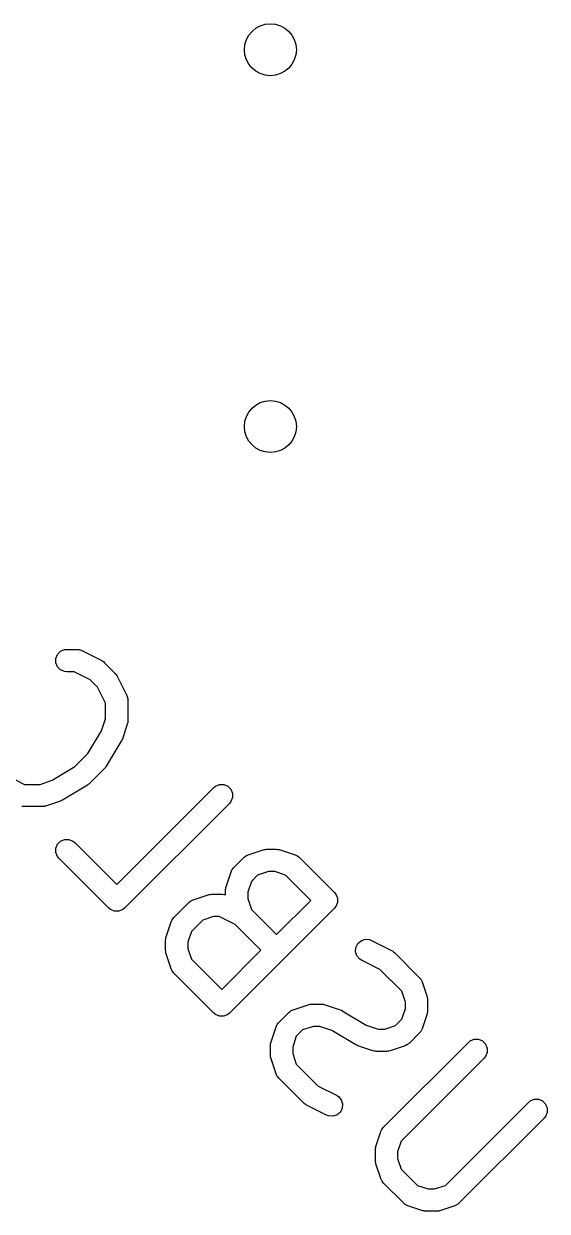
# Model space of a CAD drawing. Extents: x 0.25 to 2.5, y 0.08 to 2.24.
# Drawn here: x 1.9881 to 2.127, y 0.6863 to 1.0014 of the extents above; entities that cross this region are included whole.
import ezdxf

# ---------------------------------------------------------------- set-up
doc = ezdxf.new("R2010")
doc.units = 0
doc.header["$MEASUREMENT"] = 0
doc.layers.add('BLACK', color=7, linetype='CONTINUOUS')

msp = doc.modelspace()

# ---------------------------------------------------------------- linework, layer by layer
at = {"layer": 'BLACK', "linetype": 'CONTINUOUS'}
for p, q in [((1.99787, 0.83485), (1.99894, 0.83529)), ((1.99894, 0.83529), (1.99951, 0.83535)), ((1.99951, 0.83535), (2.00216, 0.83535)), ((2.00216, 0.83535), (2.00274, 0.83529)), ((2.00274, 0.83529), (2.00284, 0.83525)), ((2.00284, 0.83525), (2.00294, 0.83524)), ((2.00294, 0.83524), (2.00348, 0.83503)), ((1.99662, 0.83297), (1.99706, 0.83403)), ((1.99662, 0.83182), (1.99662, 0.83297)), ((1.99706, 0.83403), (1.99787, 0.83485)), ((2.00348, 0.83503), (2.00879, 0.83238)), ((2.00879, 0.83238), (2.00904, 0.83223)), ((2.00904, 0.83223), (2.00911, 0.8322)), ((2.00911, 0.8322), (2.00919, 0.83213)), ((2.00919, 0.83213), (2.00928, 0.83207)), ((2.00928, 0.83207), (2.00933, 0.83202)), ((2.00933, 0.83202), (2.00955, 0.83183)), ((1.99706, 0.83075), (1.99662, 0.83182)), ((1.99787, 0.82994), (1.99706, 0.83075)), ((1.99894, 0.8295), (1.99787, 0.82994)), ((1.99951, 0.82944), (1.99894, 0.8295)), ((2.00147, 0.82944), (1.99951, 0.82944)), ((2.00572, 0.82732), (2.00147, 0.82944)), ((2.00955, 0.83183), (2.01221, 0.82918)), ((2.01221, 0.82918), (2.01239, 0.82895)), ((2.01239, 0.82895), (2.01245, 0.8289)), ((2.01245, 0.8289), (2.01251, 0.82881)), ((2.01251, 0.82881), (2.01257, 0.82873)), ((2.00769, 0.82534), (2.00572, 0.82732)), ((2.01257, 0.82873), (2.0126, 0.82866)), ((2.0126, 0.82866), (2.01276, 0.82841)), ((2.01276, 0.82841), (2.01541, 0.82311)), ((2.00982, 0.82109), (2.00769, 0.82534)), ((2.01541, 0.82311), (2.01562, 0.82257)), ((2.01562, 0.82257), (2.01563, 0.82246)), ((2.01563, 0.82246), (2.01567, 0.82236)), ((2.00982, 0.81696), (2.00982, 0.82109)), ((2.01567, 0.82236), (2.01572, 0.82179)), ((2.01572, 0.82179), (2.01572, 0.81649)), ((2.00875, 0.81375), (2.00982, 0.81696)), ((2.01572, 0.81649), (2.01569, 0.81619)), ((2.01569, 0.81619), (2.0157, 0.81612)), ((2.00512, 0.80771), (2.00875, 0.81375)), ((2.01557, 0.81555), (2.01425, 0.81157)), ((2.01564, 0.81584), (2.01557, 0.81555)), ((2.01567, 0.81591), (2.01564, 0.81584)), ((2.01568, 0.81601), (2.01567, 0.81591)), ((2.0157, 0.81612), (2.01568, 0.81601)), ((2.01398, 0.81099), (2.01, 0.80436)), ((2.014, 0.81103), (2.01398, 0.81099)), ((2.01401, 0.81105), (2.014, 0.81103)), ((2.01411, 0.81128), (2.01401, 0.81105)), ((2.01422, 0.81151), (2.01411, 0.81128)), ((2.01423, 0.81153), (2.01422, 0.81151)), ((2.01425, 0.81157), (2.01423, 0.81153)), ((2.00166, 0.80425), (2.00512, 0.80771)), ((1.99562, 0.80063), (2.00166, 0.80425)), ((2.00955, 0.80379), (2.00558, 0.79982)), ((2.00962, 0.80387), (2.00955, 0.80379)), ((2.00965, 0.8039), (2.00962, 0.80387)), ((2.00978, 0.80407), (2.00965, 0.8039)), ((2.00992, 0.80424), (2.00978, 0.80407)), ((2.00994, 0.80428), (2.00992, 0.80424)), ((2.01, 0.80436), (2.00994, 0.80428)), ((1.98403, 0.80168), (1.98828, 0.79955)), ((1.99241, 0.79955), (1.99562, 0.80063)), ((1.98828, 0.79955), (1.99241, 0.79955)), ((2.00501, 0.79937), (1.99838, 0.79539)), ((2.00509, 0.79943), (2.00501, 0.79937)), ((2.00513, 0.79945), (2.00509, 0.79943)), ((2.0053, 0.79959), (2.00513, 0.79945)), ((2.00547, 0.79972), (2.0053, 0.79959)), ((2.0055, 0.79975), (2.00547, 0.79972)), ((2.00558, 0.79982), (2.0055, 0.79975)), ((2.01277, 0.77294), (2.03852, 0.79869)), ((2.03852, 0.79869), (2.03897, 0.79906)), ((2.03897, 0.79906), (2.04003, 0.7995)), ((2.04003, 0.7995), (2.04118, 0.7995)), ((2.04118, 0.7995), (2.04225, 0.79906)), ((2.04225, 0.79906), (2.04306, 0.79824)), ((2.04306, 0.79824), (2.0435, 0.79718)), ((1.9978, 0.79513), (1.99382, 0.7938)), ((1.99784, 0.79514), (1.9978, 0.79513)), ((1.99786, 0.79515), (1.99784, 0.79514)), ((1.99809, 0.79526), (1.99786, 0.79515)), ((1.99832, 0.79536), (1.99809, 0.79526)), ((1.99834, 0.79538), (1.99832, 0.79536)), ((1.99838, 0.79539), (1.99834, 0.79538)), ((2.0427, 0.79451), (2.01486, 0.76667)), ((2.04306, 0.79496), (2.0427, 0.79451)), ((2.0435, 0.79602), (2.04306, 0.79496)), ((2.0435, 0.79718), (2.0435, 0.79602)), ((1.99288, 0.79365), (1.98758, 0.79365)), ((1.99318, 0.79368), (1.99288, 0.79365)), ((1.99325, 0.79367), (1.99318, 0.79368)), ((1.99336, 0.79369), (1.99325, 0.79367)), ((1.99346, 0.7937), (1.99336, 0.79369)), ((1.99353, 0.79373), (1.99346, 0.7937)), ((1.99382, 0.7938), (1.99353, 0.79373)), ((1.99787, 0.78447), (1.99894, 0.78491)), ((1.99894, 0.78491), (2.00009, 0.78491)), ((2.00009, 0.78491), (2.00115, 0.78447)), ((1.99662, 0.78259), (1.99706, 0.78366)), ((1.99662, 0.78144), (1.99662, 0.78259)), ((1.99706, 0.78366), (1.99787, 0.78447)), ((2.00115, 0.78447), (2.0016, 0.78411)), ((2.0016, 0.78411), (2.01277, 0.77294)), ((2.04763, 0.78084), (2.05161, 0.78217)), ((2.05161, 0.78217), (2.05189, 0.78223)), ((2.05189, 0.78223), (2.05196, 0.78226)), ((2.05196, 0.78226), (2.05207, 0.78227)), ((2.05207, 0.78227), (2.05217, 0.7823)), ((2.05217, 0.7823), (2.05225, 0.78229)), ((2.05225, 0.78229), (2.05254, 0.78232)), ((2.05254, 0.78232), (2.05519, 0.78232)), ((2.05519, 0.78232), (2.05548, 0.78229)), ((2.05548, 0.78229), (2.05556, 0.7823)), ((2.05556, 0.7823), (2.05566, 0.78227)), ((2.05566, 0.78227), (2.05577, 0.78226)), ((2.05577, 0.78226), (2.05584, 0.78223)), ((2.05584, 0.78223), (2.05612, 0.78217)), ((2.05612, 0.78217), (2.0601, 0.78084)), ((1.99706, 0.78038), (1.99662, 0.78144)), ((1.99743, 0.77993), (1.99706, 0.78038)), ((2.01068, 0.76667), (1.99743, 0.77993)), ((2.04382, 0.77748), (2.04647, 0.78013)), ((2.04647, 0.78013), (2.04692, 0.7805)), ((2.04692, 0.7805), (2.04702, 0.78054)), ((2.04702, 0.78054), (2.0471, 0.78061)), ((2.0471, 0.78061), (2.04763, 0.78084)), ((2.0601, 0.78084), (2.06063, 0.78061)), ((2.06063, 0.78061), (2.06071, 0.78054)), ((2.06071, 0.78054), (2.06081, 0.7805)), ((2.06081, 0.7805), (2.06126, 0.78013)), ((2.06126, 0.78013), (2.07054, 0.77085)), ((2.04178, 0.77235), (2.04311, 0.77632)), ((2.04311, 0.77632), (2.04335, 0.77685)), ((2.04335, 0.77685), (2.04342, 0.77693)), ((2.04342, 0.77693), (2.04346, 0.77703)), ((2.04346, 0.77703), (2.04382, 0.77748)), ((2.05016, 0.77546), (2.04849, 0.7738)), ((2.05302, 0.77641), (2.05016, 0.77546)), ((2.05471, 0.77641), (2.05302, 0.77641)), ((2.05757, 0.77546), (2.05471, 0.77641)), ((2.06427, 0.76876), (2.05757, 0.77546)), ((2.04169, 0.77199), (2.04172, 0.77206)), ((2.04172, 0.77206), (2.04178, 0.77235)), ((2.04849, 0.7738), (2.04754, 0.77093)), ((2.03252, 0.76868), (2.03305, 0.76891)), ((2.03305, 0.76891), (2.03702, 0.77024)), ((2.03702, 0.77024), (2.03731, 0.7703)), ((2.03731, 0.7703), (2.03738, 0.77033)), ((2.03738, 0.77033), (2.03749, 0.77034)), ((2.03749, 0.77034), (2.03759, 0.77037)), ((2.03759, 0.77037), (2.03767, 0.77036)), ((2.03767, 0.77036), (2.03796, 0.77039)), ((2.03796, 0.77039), (2.04061, 0.77039)), ((2.04061, 0.77039), (2.04118, 0.77033)), ((2.04118, 0.77033), (2.04128, 0.77029)), ((2.04128, 0.77029), (2.04139, 0.77028)), ((2.04139, 0.77028), (2.04163, 0.77019)), ((2.04163, 0.77141), (2.04166, 0.7717)), ((2.04163, 0.77019), (2.04163, 0.77141)), ((2.04166, 0.77178), (2.04168, 0.77188)), ((2.04166, 0.7717), (2.04166, 0.77178)), ((2.04168, 0.77188), (2.04169, 0.77199)), ((2.04754, 0.77093), (2.04754, 0.76924)), ((2.04754, 0.76924), (2.04849, 0.76638)), ((2.07054, 0.77085), (2.0709, 0.7704)), ((2.0709, 0.7704), (2.07134, 0.76934)), ((2.07134, 0.76934), (2.07134, 0.76819)), ((2.01113, 0.76631), (2.01068, 0.76667)), ((2.01188, 0.76599), (2.01113, 0.76631)), ((2.01219, 0.76587), (2.01188, 0.76599)), ((2.01335, 0.76587), (2.01219, 0.76587)), ((2.01219, 0.76587), (2.01219, 0.76587)), ((2.01441, 0.76631), (2.01335, 0.76587)), ((2.01486, 0.76667), (2.01441, 0.76631)), ((2.01441, 0.76631), (2.01441, 0.76631)), ((2.02792, 0.76422), (2.03189, 0.7682)), ((2.03189, 0.7682), (2.03234, 0.76857)), ((2.03234, 0.76857), (2.03244, 0.76861)), ((2.03244, 0.76861), (2.03252, 0.76868)), ((2.07054, 0.76667), (2.0427, 0.73884)), ((2.04849, 0.76638), (2.05519, 0.75968)), ((2.05519, 0.75968), (2.06427, 0.76876)), ((2.0709, 0.76712), (2.07054, 0.76667)), ((2.07134, 0.76819), (2.0709, 0.76712)), ((2.0709, 0.76712), (2.0709, 0.76712)), ((2.02588, 0.75909), (2.0272, 0.76307)), ((2.0272, 0.76307), (2.02744, 0.7636)), ((2.02744, 0.7636), (2.02751, 0.76368)), ((2.02751, 0.76368), (2.02755, 0.76377)), ((2.02755, 0.76377), (2.02792, 0.76422)), ((2.03558, 0.76353), (2.03258, 0.76054)), ((2.03844, 0.76448), (2.03558, 0.76353)), ((2.03991, 0.76448), (2.03844, 0.76448)), ((2.04416, 0.76236), (2.03991, 0.76448)), ((2.03258, 0.76054), (2.03163, 0.75768)), ((2.05101, 0.75551), (2.04416, 0.76236)), ((2.02572, 0.75816), (2.02575, 0.75845)), ((2.02572, 0.75551), (2.02572, 0.75816)), ((2.02575, 0.75853), (2.02577, 0.75863)), ((2.02575, 0.75845), (2.02575, 0.75853)), ((2.02577, 0.75863), (2.02578, 0.75873)), ((2.02578, 0.75873), (2.02581, 0.7588)), ((2.02581, 0.7588), (2.02588, 0.75909)), ((2.03163, 0.75768), (2.03163, 0.75598)), ((2.07612, 0.75514), (2.0762, 0.75629)), ((2.0762, 0.75629), (2.07672, 0.75732)), ((2.07672, 0.75732), (2.07759, 0.75807)), ((2.07759, 0.75807), (2.07868, 0.75843)), ((2.07868, 0.75843), (2.07983, 0.75835)), ((2.07983, 0.75835), (2.08037, 0.75815)), ((2.08037, 0.75815), (2.08568, 0.75549)), ((2.02575, 0.75521), (2.02572, 0.75551)), ((2.02575, 0.75514), (2.02575, 0.75521)), ((2.02577, 0.75503), (2.02575, 0.75514)), ((2.02578, 0.75493), (2.02577, 0.75503)), ((2.02581, 0.75486), (2.02578, 0.75493)), ((2.02588, 0.75457), (2.02581, 0.75486)), ((2.0272, 0.75059), (2.02588, 0.75457)), ((2.03163, 0.75598), (2.03258, 0.75312)), ((2.03258, 0.75312), (2.04061, 0.7451)), ((2.04061, 0.7451), (2.05101, 0.75551)), ((2.07649, 0.75404), (2.07612, 0.75514)), ((2.07724, 0.75317), (2.07649, 0.75404)), ((2.07773, 0.75286), (2.07724, 0.75317)), ((2.08568, 0.75549), (2.08592, 0.75534)), ((2.08592, 0.75534), (2.086, 0.75531)), ((2.086, 0.75531), (2.08608, 0.75524)), ((2.08608, 0.75524), (2.08617, 0.75519)), ((2.08617, 0.75519), (2.08622, 0.75513)), ((2.08622, 0.75513), (2.08644, 0.75494)), ((2.08644, 0.75494), (2.09307, 0.74831)), ((2.02744, 0.75007), (2.0272, 0.75059)), ((2.02751, 0.74999), (2.02744, 0.75007)), ((2.02755, 0.74989), (2.02751, 0.74999)), ((2.08261, 0.75043), (2.07773, 0.75286)), ((2.0884, 0.74463), (2.08261, 0.75043)), ((2.02792, 0.74944), (2.02755, 0.74989)), ((2.03852, 0.73884), (2.02792, 0.74944)), ((2.09307, 0.74831), (2.09344, 0.74787)), ((2.09344, 0.74787), (2.09348, 0.74777)), ((2.09348, 0.74777), (2.09355, 0.74769)), ((2.09355, 0.74769), (2.09378, 0.74716)), ((2.09378, 0.74716), (2.09511, 0.74318)), ((2.08936, 0.74177), (2.0884, 0.74463)), ((2.05956, 0.73975), (2.06354, 0.74107)), ((2.06354, 0.74107), (2.06382, 0.74114)), ((2.06382, 0.74114), (2.06389, 0.74117)), ((2.06389, 0.74117), (2.064, 0.74118)), ((2.064, 0.74118), (2.0641, 0.7412)), ((2.0641, 0.7412), (2.06418, 0.7412)), ((2.06418, 0.7412), (2.06447, 0.74122)), ((2.06447, 0.74122), (2.06712, 0.74122)), ((2.06712, 0.74122), (2.06741, 0.7412)), ((2.06741, 0.7412), (2.06749, 0.7412)), ((2.06749, 0.7412), (2.06759, 0.74118)), ((2.06759, 0.74118), (2.0677, 0.74117)), ((2.0677, 0.74117), (2.06777, 0.74114)), ((2.06777, 0.74114), (2.06806, 0.74107)), ((2.06806, 0.74107), (2.07203, 0.73975)), ((2.08936, 0.74008), (2.08936, 0.74177)), ((2.09511, 0.74318), (2.09518, 0.7429)), ((2.09518, 0.7429), (2.09521, 0.74282)), ((2.09521, 0.74282), (2.09522, 0.74272)), ((2.09522, 0.74272), (2.09524, 0.74262)), ((2.09524, 0.74262), (2.09523, 0.74254)), ((2.09523, 0.74254), (2.09526, 0.74225)), ((2.09526, 0.74225), (2.09526, 0.7396)), ((2.03897, 0.73847), (2.03852, 0.73884)), ((2.04003, 0.73803), (2.03897, 0.73847)), ((2.04118, 0.73803), (2.04003, 0.73803)), ((2.04003, 0.73803), (2.04003, 0.73803)), ((2.04225, 0.73847), (2.04118, 0.73803)), ((2.0427, 0.73884), (2.04225, 0.73847)), ((2.05575, 0.73638), (2.05841, 0.73903)), ((2.05841, 0.73903), (2.05885, 0.7394)), ((2.05885, 0.7394), (2.05895, 0.73944)), ((2.05895, 0.73944), (2.05903, 0.73951)), ((2.05903, 0.73951), (2.05956, 0.73975)), ((2.07203, 0.73975), (2.07207, 0.73973)), ((2.07207, 0.73973), (2.07209, 0.73973)), ((2.07209, 0.73973), (2.07233, 0.73962)), ((2.07233, 0.73962), (2.07256, 0.73951)), ((2.07256, 0.73951), (2.07258, 0.7395)), ((2.07258, 0.7395), (2.07262, 0.73948)), ((2.07262, 0.73948), (2.07897, 0.73567)), ((2.0884, 0.73722), (2.08936, 0.74008)), ((2.09511, 0.73866), (2.09378, 0.73469)), ((2.09518, 0.73895), (2.09511, 0.73866)), ((2.09521, 0.73902), (2.09518, 0.73895)), ((2.09522, 0.73913), (2.09521, 0.73902)), ((2.09524, 0.73923), (2.09522, 0.73913)), ((2.09526, 0.7396), (2.09523, 0.73931)), ((2.09523, 0.73931), (2.09524, 0.73923)), ((2.05372, 0.73125), (2.05504, 0.73523)), ((2.05504, 0.73523), (2.05528, 0.73576)), ((2.05528, 0.73576), (2.05535, 0.73584)), ((2.05535, 0.73584), (2.05539, 0.73594)), ((2.05539, 0.73594), (2.05575, 0.73638)), ((2.06209, 0.73437), (2.06042, 0.7327)), ((2.06495, 0.73532), (2.06209, 0.73437)), ((2.06664, 0.73532), (2.06495, 0.73532)), ((2.06986, 0.73425), (2.06664, 0.73532)), ((2.07621, 0.73044), (2.06986, 0.73425)), ((2.07897, 0.73567), (2.08218, 0.7346)), ((2.08218, 0.7346), (2.08388, 0.7346)), ((2.08388, 0.7346), (2.08674, 0.73555)), ((2.08674, 0.73555), (2.0884, 0.73722)), ((2.09378, 0.73469), (2.09355, 0.73416)), ((2.05365, 0.73097), (2.05372, 0.73125)), ((2.06042, 0.7327), (2.05947, 0.72984)), ((2.08359, 0.70854), (2.10613, 0.73108)), ((2.09307, 0.73353), (2.09042, 0.73088)), ((2.09344, 0.73398), (2.09307, 0.73353)), ((2.09348, 0.73408), (2.09344, 0.73398)), ((2.09355, 0.73416), (2.09348, 0.73408)), ((2.10613, 0.73108), (2.10658, 0.73145)), ((2.10658, 0.73145), (2.10764, 0.73189)), ((2.10764, 0.73189), (2.10879, 0.73189)), ((2.10879, 0.73189), (2.10986, 0.73145)), ((2.10986, 0.73145), (2.11067, 0.73063)), ((2.05356, 0.73032), (2.05359, 0.73061)), ((2.05356, 0.72767), (2.05356, 0.73032)), ((2.05359, 0.73069), (2.05361, 0.73079)), ((2.05359, 0.73061), (2.05359, 0.73069)), ((2.05361, 0.73079), (2.05362, 0.73089)), ((2.05362, 0.73089), (2.05365, 0.73097)), ((2.05947, 0.72984), (2.05947, 0.72815)), ((2.05947, 0.72815), (2.06042, 0.72528)), ((2.07625, 0.73042), (2.07621, 0.73044)), ((2.07626, 0.7304), (2.07625, 0.73042)), ((2.0765, 0.7303), (2.07626, 0.7304)), ((2.07673, 0.73019), (2.0765, 0.7303)), ((2.07675, 0.73019), (2.07673, 0.73019)), ((2.07679, 0.73017), (2.07675, 0.73019)), ((2.08077, 0.72884), (2.07679, 0.73017)), ((2.08106, 0.72878), (2.08077, 0.72884)), ((2.08113, 0.72875), (2.08106, 0.72878)), ((2.08123, 0.72874), (2.08113, 0.72875)), ((2.08133, 0.72871), (2.08123, 0.72874)), ((2.08141, 0.72872), (2.08133, 0.72871)), ((2.0817, 0.72869), (2.08141, 0.72872)), ((2.08436, 0.72869), (2.0817, 0.72869)), ((2.08465, 0.72872), (2.08436, 0.72869)), ((2.08472, 0.72871), (2.08465, 0.72872)), ((2.08483, 0.72874), (2.08472, 0.72871)), ((2.08493, 0.72875), (2.08483, 0.72874)), ((2.085, 0.72878), (2.08493, 0.72875)), ((2.08529, 0.72884), (2.085, 0.72878)), ((2.08927, 0.73017), (2.08529, 0.72884)), ((2.08979, 0.7304), (2.08927, 0.73017)), ((2.08987, 0.73047), (2.08979, 0.7304)), ((2.08997, 0.73051), (2.08987, 0.73047)), ((2.09042, 0.73088), (2.08997, 0.73051)), ((2.11067, 0.73063), (2.11111, 0.72957)), ((2.11111, 0.72842), (2.11067, 0.72735)), ((2.11111, 0.72957), (2.11111, 0.72842)), ((2.05359, 0.72737), (2.05356, 0.72767)), ((2.05359, 0.7273), (2.05359, 0.72737)), ((2.05361, 0.72719), (2.05359, 0.7273)), ((2.05362, 0.72709), (2.05361, 0.72719)), ((2.05365, 0.72702), (2.05362, 0.72709)), ((2.05372, 0.72673), (2.05365, 0.72702)), ((2.05504, 0.72276), (2.05372, 0.72673)), ((2.06042, 0.72528), (2.06622, 0.71949)), ((2.11031, 0.7269), (2.08826, 0.70486)), ((2.11067, 0.72735), (2.11031, 0.7269)), ((2.05528, 0.72223), (2.05504, 0.72276)), ((2.05535, 0.72215), (2.05528, 0.72223)), ((2.05539, 0.72205), (2.05535, 0.72215)), ((2.05575, 0.7216), (2.05539, 0.72205)), ((2.06238, 0.71497), (2.05575, 0.7216)), ((2.06622, 0.71949), (2.07109, 0.71705)), ((2.07109, 0.71705), (2.07158, 0.71674)), ((2.07158, 0.71674), (2.07234, 0.71587)), ((2.07234, 0.71587), (2.0727, 0.71478)), ((2.12204, 0.71517), (2.12248, 0.71554)), ((2.12248, 0.71554), (2.12355, 0.71598)), ((2.12355, 0.71598), (2.1247, 0.71598)), ((2.1247, 0.71598), (2.12577, 0.71554)), ((2.12577, 0.71554), (2.12658, 0.71472)), ((2.06261, 0.71479), (2.06238, 0.71497)), ((2.06266, 0.71473), (2.06261, 0.71479)), ((2.06275, 0.71467), (2.06266, 0.71473)), ((2.06283, 0.71461), (2.06275, 0.71467)), ((2.0629, 0.71458), (2.06283, 0.71461)), ((2.06315, 0.71442), (2.0629, 0.71458)), ((2.06845, 0.71177), (2.06315, 0.71442)), ((2.07211, 0.7126), (2.07124, 0.71184)), ((2.07262, 0.71363), (2.07211, 0.7126)), ((2.0727, 0.71478), (2.07262, 0.71363)), ((2.09999, 0.69313), (2.12204, 0.71517)), ((2.12658, 0.71472), (2.12702, 0.71366)), ((2.12702, 0.71251), (2.12658, 0.71144)), ((2.12702, 0.71366), (2.12702, 0.71251)), ((2.06899, 0.71156), (2.06845, 0.71177)), ((2.07014, 0.71148), (2.06899, 0.71156)), ((2.07124, 0.71184), (2.07014, 0.71148)), ((2.12621, 0.711), (2.10368, 0.68846)), ((2.12658, 0.71144), (2.12621, 0.711)), ((2.08155, 0.70341), (2.08288, 0.70739)), ((2.08288, 0.70739), (2.08312, 0.70792)), ((2.08312, 0.70792), (2.08319, 0.708)), ((2.08319, 0.708), (2.08323, 0.7081)), ((2.08323, 0.7081), (2.08359, 0.70854)), ((2.0814, 0.70248), (2.08143, 0.70277)), ((2.08143, 0.70285), (2.08145, 0.70295)), ((2.08143, 0.70277), (2.08143, 0.70285)), ((2.08145, 0.70295), (2.08146, 0.70305)), ((2.08146, 0.70305), (2.08149, 0.70313)), ((2.08149, 0.70313), (2.08155, 0.70341)), ((2.08826, 0.70486), (2.08731, 0.702)), ((2.0814, 0.69983), (2.0814, 0.70248)), ((2.08143, 0.69954), (2.0814, 0.69983)), ((2.08731, 0.702), (2.08731, 0.70031)), ((2.08731, 0.70031), (2.08826, 0.69745)), ((2.08143, 0.69946), (2.08143, 0.69954)), ((2.08145, 0.69936), (2.08143, 0.69946)), ((2.08146, 0.69925), (2.08145, 0.69936)), ((2.08149, 0.69918), (2.08146, 0.69925)), ((2.08155, 0.69889), (2.08149, 0.69918)), ((2.08288, 0.69492), (2.08155, 0.69889)), ((2.08826, 0.69745), (2.09258, 0.69313)), ((2.08312, 0.69439), (2.08288, 0.69492)), ((2.08319, 0.69431), (2.08312, 0.69439)), ((2.08323, 0.69421), (2.08319, 0.69431)), ((2.08359, 0.69376), (2.08323, 0.69421)), ((2.0889, 0.68846), (2.08359, 0.69376)), ((2.09258, 0.69313), (2.09544, 0.69218)), ((2.09544, 0.69218), (2.09713, 0.69218)), ((2.09713, 0.69218), (2.09999, 0.69313)), ((2.08934, 0.68809), (2.0889, 0.68846)), ((2.08944, 0.68805), (2.08934, 0.68809)), ((2.08952, 0.68798), (2.08944, 0.68805)), ((2.09005, 0.68775), (2.08952, 0.68798)), ((2.09403, 0.68642), (2.09005, 0.68775)), ((2.10252, 0.68775), (2.09855, 0.68642)), ((2.10305, 0.68798), (2.10252, 0.68775)), ((2.10313, 0.68805), (2.10305, 0.68798)), ((2.10323, 0.68809), (2.10313, 0.68805)), ((2.10368, 0.68846), (2.10323, 0.68809)), ((2.09431, 0.68636), (2.09403, 0.68642)), ((2.09438, 0.68633), (2.09431, 0.68636)), ((2.09449, 0.68632), (2.09438, 0.68633)), ((2.09459, 0.68629), (2.09449, 0.68632)), ((2.09467, 0.6863), (2.09459, 0.68629)), ((2.09496, 0.68627), (2.09467, 0.6863)), ((2.09761, 0.68627), (2.09496, 0.68627)), ((2.0979, 0.6863), (2.09761, 0.68627)), ((2.09798, 0.68629), (2.0979, 0.6863)), ((2.09808, 0.68632), (2.09798, 0.68629)), ((2.09819, 0.68633), (2.09808, 0.68632)), ((2.09826, 0.68636), (2.09819, 0.68633)), ((2.09855, 0.68642), (2.09826, 0.68636))]:
    msp.add_line(p, q, dxfattribs=at)
at = {"layer": 'BLACK'}
for centre in [(2.05354, 0.99449), (2.05354, 0.99449), (2.05354, 0.89449), (2.05354, 0.89449)]:
    msp.add_circle(centre, 0.00689, dxfattribs=at)

doc.saveas('drawing.dxf')
